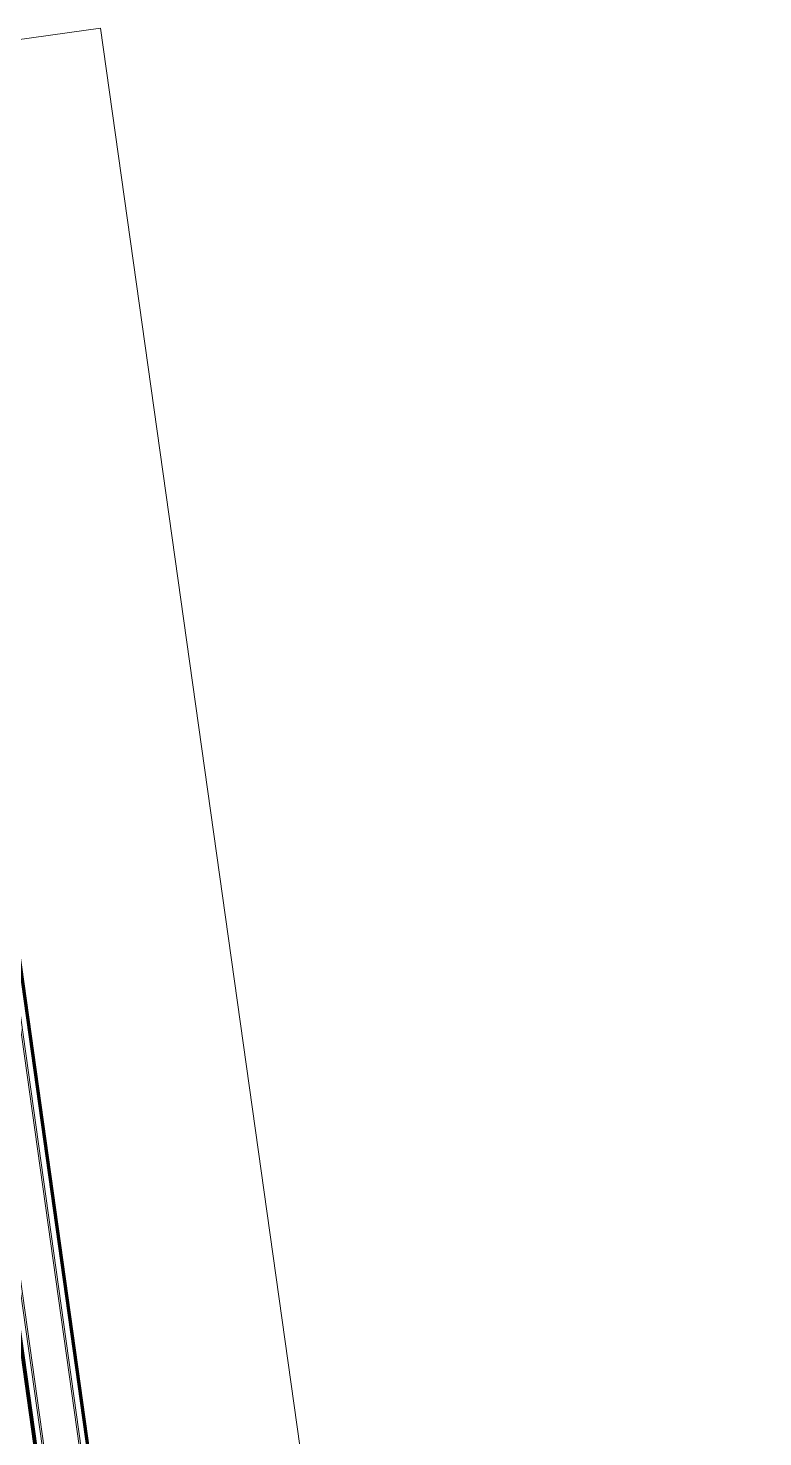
# Model space of a CAD drawing. Extents: x 1450 to 1868, y 82 to 351.
# Drawn here: x 1589.047 to 1590.727, y 218.435 to 221.656 of the extents above; entities that cross this region are included whole.
import ezdxf

# ---------------------------------------------------------------- set-up
doc = ezdxf.new("R2010")
doc.units = 0
doc.header["$LTSCALE"] = 0.5
doc.layers.add('A-FLOR', color=192, linetype='CONTINUOUS', lineweight=9)
doc.layers.add('A-WALL', color=113, linetype='CONTINUOUS', lineweight=30)

msp = doc.modelspace()

# ---------------------------------------------------------------- linework, layer by layer
at = {"layer": 'A-FLOR'}
for p, q in [((1589.2127, 221.6563), (1583.4694, 220.8491)), ((1590.7269, 210.8825), (1589.2127, 221.6563))]:
    msp.add_line(p, q, dxfattribs=at)
at = {"layer": 'A-WALL', "lineweight": 9}
for p, q in [((1588.7906, 221.0961), (1589.2471, 217.8481)), ((1588.8034, 221.114), (1589.2621, 217.8502)), ((1588.7872, 221.0916), (1589.2431, 217.8476)), ((1588.9616, 219.1611), (1589.1481, 217.8342)), ((1588.9718, 219.1747), (1589.1599, 217.8359)), ((1588.9752, 219.1792), (1589.1639, 217.8364))]:
    msp.add_line(p, q, dxfattribs=at)
at = {"layer": 'A-WALL', "lineweight": 70}
for p, q in [((1589.2629, 217.8503), (1588.8042, 221.1142)), ((1588.9582, 219.1566), (1589.1441, 217.8336))]:
    msp.add_line(p, q, dxfattribs=at)

doc.saveas('drawing.dxf')
